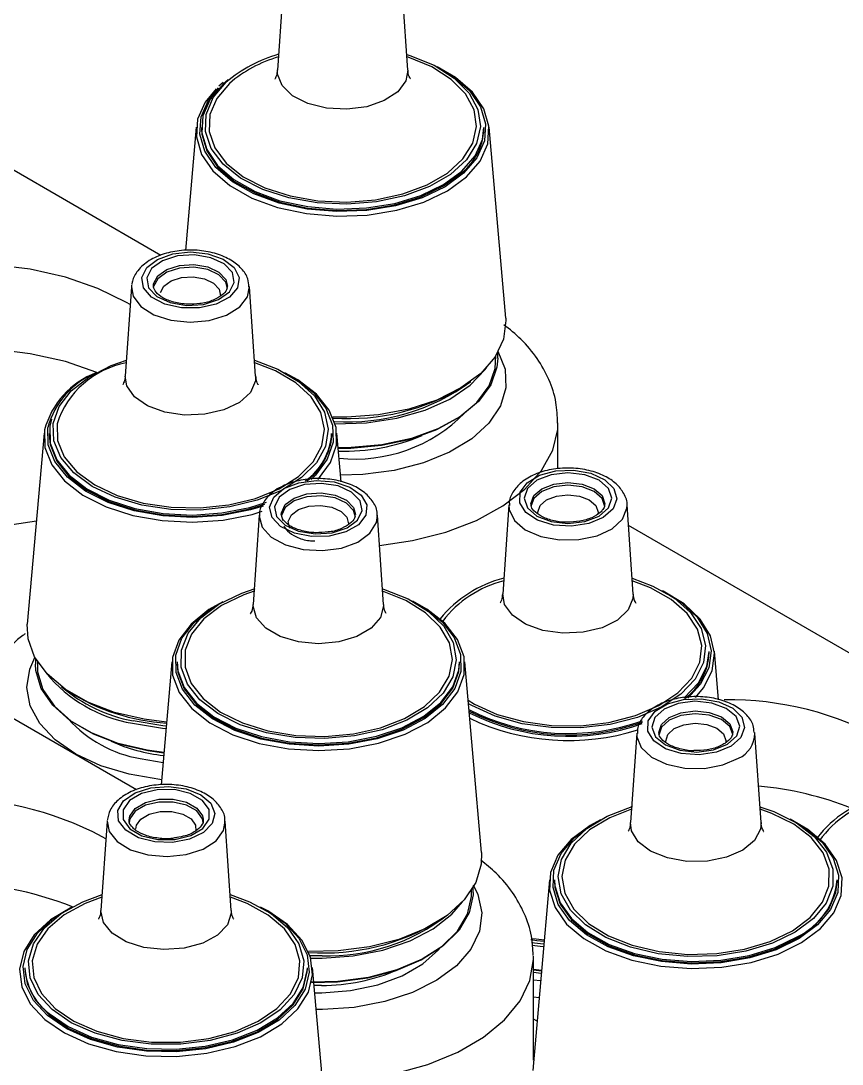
# Model space of a CAD drawing. Header units: millimetres. Extents: x 15 to 589, y 5 to 415.
# Drawn here: x 511.53 to 535.37, y 130.22 to 160.5 of the extents above; entities that cross this region are included whole.
import ezdxf

# ---------------------------------------------------------------- set-up
doc = ezdxf.new("R2010")
doc.units = ezdxf.units.MM

msp = doc.modelspace()

# ---------------------------------------------------------------- linework, layer by layer
at = {"color": 7, "linetype": 'Continuous', "lineweight": 25}
for p, q in [((515.591, 153.687), (454.224, 189.113)), ((519.155, 161.656), (518.977, 159.065)), ((522.762, 159.065), (522.584, 161.656)), ((517.403, 158.708), (517.273, 158.596)), ((516.618, 157.406), (516.305, 153.83)), ((516.769, 157.398), (516.769, 157.357)), ((524.969, 157.357), (524.969, 157.398)), ((525.605, 151.867), (525.12, 157.406)), ((514.735, 152.778), (514.557, 150.186)), ((514.741, 152.828), (514.735, 152.778)), ((515.375, 152.807), (515.379, 152.862)), ((518.342, 150.186), (518.164, 152.778)), ((525.369, 150.703), (525.369, 150.865)), ((512.413, 148.933), (512.366, 148.733)), ((527.119, 147.491), (527.119, 148.825)), ((512.199, 148.527), (511.713, 142.989)), ((512.35, 148.52), (512.35, 148.479)), ((520.533, 148.266), (520.55, 148.479)), ((520.55, 148.479), (520.55, 148.52)), ((520.825, 147.116), (520.701, 148.527)), ((525.695, 146.451), (525.517, 143.859)), ((529.303, 143.859), (529.124, 146.451)), ((518.448, 146.146), (518.269, 143.555)), ((518.448, 146.146), (518.446, 146.125)), ((519.141, 145.981), (519.087, 146.175)), ((522.055, 143.555), (521.877, 146.146)), ((537.505, 141.036), (529.166, 145.851)), ((514.886, 138.176), (506.538, 142.995)), ((531.51, 142.152), (531.51, 142.193)), ((531.784, 140.792), (531.661, 142.2)), ((511.95, 141.987), (511.95, 141.824)), ((515.911, 141.896), (515.598, 138.32)), ((516.062, 141.888), (516.062, 141.847)), ((524.262, 141.847), (524.262, 141.888)), ((524.898, 136.357), (524.413, 141.896)), ((531.25, 141.233), (530.886, 140.835)), ((531.109, 140.86), (531.342, 141.135)), ((529.408, 139.819), (529.23, 137.228)), ((532.837, 139.819), (532.835, 139.842)), ((533.015, 137.228), (532.837, 139.819)), ((514.028, 137.268), (513.85, 134.676)), ((514.668, 137.297), (514.668, 137.31)), ((516.817, 137.323), (516.818, 137.297)), ((517.635, 134.676), (517.457, 137.268)), ((513.993, 136.751), (513.886, 136.814)), ((524.662, 135.193), (524.662, 135.355)), ((526.871, 135.568), (526.386, 130.03)), ((527.022, 135.561), (527.022, 135.52)), ((535.222, 135.52), (535.222, 135.561)), ((520.273, 133.359), (519.921, 133.362)), ((526.412, 130.329), (526.412, 133.314)), ((511.643, 133.01), (511.643, 132.969)), ((519.843, 132.969), (519.843, 133.01)), ((520.479, 127.479), (519.994, 133.017)), ((526.641, 132.937), (526.412, 132.964)), ((526.412, 132.953), (526.64, 132.926)), ((526.633, 132.848), (526.412, 132.879)), ((526.412, 132.667), (526.614, 132.64)), ((520.255, 132.498), (520.039, 132.498)), ((526.512, 131.465), (526.412, 131.522))]:
    msp.add_line(p, q, dxfattribs=at)
at = {"color": 8, "linetype": 'Continuous', "lineweight": 25}
for p, q in [((514.989, 139.083), (515.654, 138.967)), ((526.571, 132.145), (526.412, 132.163)), ((520.28, 131.798), (520.101, 131.797))]:
    msp.add_line(p, q, dxfattribs=at)
at = {"color": 7, "linetype": 'Continuous', "lineweight": 25, "flags": 128}
for points in [[(522.73, 159.524), (522.823, 159.495), (523.528, 159.205), (524.108, 158.835), (524.537, 158.401), (524.794, 157.924), (524.868, 157.427), (524.755, 156.932), (524.46, 156.463), (523.997, 156.041), (523.388, 155.686), (522.661, 155.415), (521.851, 155.241), (520.994, 155.172), (520.132, 155.21), (519.304, 155.355), (518.549, 155.599), (517.903, 155.931), (517.395, 156.335), (517.05, 156.793), (516.884, 157.283), (516.904, 157.782), (517.109, 158.267), (517.49, 158.715), (517.49, 158.715)], [(517.198, 158.525), (516.878, 158.136), (516.658, 157.638), (516.621, 157.125), (516.77, 156.619), (517.099, 156.141), (517.592, 155.714), (518.228, 155.354), (518.98, 155.08), (519.814, 154.901), (520.695, 154.826), (521.583, 154.859), (522.44, 154.998), (523.228, 155.236), (523.913, 155.564), (524.465, 155.967), (524.86, 156.427), (525.081, 156.925), (525.117, 157.438), (524.968, 157.945), (524.64, 158.422), (524.146, 158.85), (523.611, 159.161)], [(523.614, 159.16), (524.07, 158.889), (524.551, 158.471), (524.872, 158.005), (525.018, 157.51), (524.982, 157.009), (524.767, 156.523), (524.381, 156.073), (523.842, 155.68), (523.173, 155.36), (522.403, 155.127), (521.566, 154.992), (520.699, 154.96), (519.839, 155.033), (519.024, 155.207), (518.29, 155.475), (517.669, 155.826), (517.187, 156.244), (516.866, 156.71), (516.721, 157.205), (516.756, 157.706), (516.972, 158.192), (517.268, 158.556)], [(517.541, 158.781), (517.405, 158.665), (517.025, 158.221), (516.813, 157.742), (516.777, 157.247), (516.921, 156.76), (517.237, 156.3), (517.712, 155.888), (518.325, 155.542), (519.049, 155.277), (519.853, 155.105), (520.701, 155.033), (521.557, 155.065), (522.382, 155.198), (523.141, 155.428), (523.801, 155.744), (524.333, 156.132), (524.713, 156.575), (524.926, 157.055), (524.969, 157.398)], [(516.769, 157.357), (516.777, 157.207), (516.921, 156.719), (517.237, 156.259), (517.712, 155.847), (518.325, 155.501), (519.049, 155.236), (519.853, 155.064), (520.701, 154.993), (521.557, 155.024), (522.382, 155.158), (523.141, 155.387), (523.801, 155.703), (524.333, 156.091)], [(515.039, 153.043), (515.18, 153.333), (515.493, 153.573), (515.935, 153.732), (516.446, 153.788), (516.958, 153.733), (517.401, 153.575), (517.716, 153.336), (517.86, 153.047), (517.813, 152.748), (517.582, 152.479), (517.198, 152.276), (516.713, 152.167), (516.193, 152.166), (515.707, 152.274), (515.321, 152.476), (515.088, 152.744), (515.039, 153.043)], [(515.18, 153.036), (515.233, 152.751), (515.471, 152.498), (515.858, 152.318), (516.335, 152.237), (516.83, 152.267), (517.267, 152.405), (517.579, 152.628), (517.72, 152.904), (517.667, 153.189), (517.429, 153.442), (517.042, 153.622), (516.564, 153.703), (516.07, 153.673), (515.633, 153.535), (515.32, 153.312), (515.18, 153.036)], [(514.7, 152.261), (514.594, 152.324), (513.759, 152.732), (512.819, 153.056), (511.799, 153.285), (510.728, 153.415)], [(525.605, 151.867), (525.61, 151.796), (525.542, 151.261), (525.294, 150.744), (524.876, 150.264), (524.304, 149.841), (523.6, 149.491), (522.791, 149.226), (521.908, 149.058), (520.985, 148.992), (520.58, 148.996)], [(513.734, 150.293), (512.819, 150.606), (511.799, 150.836), (510.728, 150.965), (509.635, 150.991), (508.549, 150.913), (507.501, 150.733), (506.518, 150.456), (505.627, 150.088), (504.854, 149.642), (504.218, 149.128), (503.737, 148.56), (503.633, 148.395)], [(512.466, 148.809), (512.636, 149.299), (512.985, 149.756), (513.496, 150.159), (514.145, 150.489), (514.589, 150.645)], [(518.311, 150.645), (518.983, 150.388), (519.589, 150.032), (520.049, 149.609), (520.34, 149.139), (520.449, 148.644), (520.371, 148.146), (520.11, 147.67), (519.678, 147.238), (519.095, 146.869), (518.388, 146.581), (517.59, 146.388), (516.739, 146.298), (515.875, 146.316), (515.037, 146.441), (514.266, 146.667), (513.597, 146.983), (513.061, 147.375), (512.683, 147.824), (512.482, 148.31), (512.466, 148.809), (512.466, 148.809)], [(525.369, 150.703), (525.347, 150.448), (525.167, 149.932), (524.81, 149.449), (524.292, 149.016), (523.634, 148.653), (522.863, 148.374), (522.01, 148.19), (521.111, 148.109), (520.738, 148.106)], [(520.739, 148.094), (521.108, 148.097), (521.997, 148.177), (522.841, 148.359), (523.604, 148.635), (524.254, 148.994), (524.766, 149.422), (525.119, 149.9), (525.298, 150.41), (525.315, 150.776)], [(520.146, 147.185), (520.167, 147.206), (520.517, 147.678), (520.689, 148.182), (520.676, 148.696), (520.478, 149.197), (520.104, 149.663), (519.571, 150.074), (519.192, 150.283)], [(519.194, 150.281), (519.498, 150.111), (520.019, 149.709), (520.384, 149.254), (520.577, 148.765), (520.59, 148.263), (520.422, 147.771), (520.08, 147.31), (519.951, 147.185)], [(520.65, 148.802), (520.655, 148.802), (521.564, 148.83), (522.445, 148.963), (523.261, 149.196), (523.979, 149.519), (524.57, 149.919), (525.01, 150.379), (525.053, 150.44)], [(518.56, 146.411), (518.196, 146.301), (517.374, 146.139), (516.511, 146.08), (515.645, 146.125), (514.815, 146.273), (514.056, 146.517), (513.402, 146.847), (512.881, 147.249), (512.516, 147.704), (512.322, 148.193), (512.31, 148.695)], [(512.366, 148.733), (512.379, 148.238), (512.569, 147.755), (512.93, 147.306), (513.443, 146.91), (514.089, 146.585), (514.837, 146.344), (515.656, 146.198), (516.51, 146.153), (517.361, 146.212), (518.172, 146.372), (518.656, 146.525)], [(512.21, 148.624), (512.223, 148.11), (512.421, 147.61), (512.795, 147.143), (513.329, 146.732), (513.999, 146.394), (514.776, 146.144), (515.626, 145.992), (516.512, 145.946), (517.396, 146.007), (518.238, 146.173), (518.534, 146.261)], [(512.35, 148.479), (512.379, 148.197), (512.569, 147.715), (512.93, 147.266), (513.443, 146.87), (514.089, 146.544), (514.837, 146.303), (515.656, 146.157), (516.51, 146.112), (517.361, 146.171), (518.172, 146.331), (518.604, 146.465)], [(528.718, 146.33), (528.434, 146.078), (528.011, 145.903), (527.508, 145.827), (526.991, 145.862), (526.53, 146.002), (526.189, 146.229), (526.012, 146.511), (526.024, 146.812), (526.223, 147.089), (526.583, 147.307), (527.054, 147.434), (527.574, 147.455), (528.071, 147.366), (528.479, 147.179), (528.742, 146.92), (528.826, 146.624), (528.718, 146.33)], [(528.588, 146.361), (528.685, 146.643), (528.588, 146.924), (528.312, 147.163), (527.898, 147.323), (527.41, 147.379), (526.922, 147.323), (526.509, 147.163), (526.232, 146.925), (526.135, 146.643), (526.232, 146.361), (526.508, 146.122), (526.922, 145.963), (527.409, 145.907), (527.897, 145.963), (528.311, 146.122), (528.588, 146.361)], [(518.817, 146.082), (518.748, 146.38), (518.869, 146.672), (519.165, 146.919), (519.596, 147.088), (520.103, 147.155), (520.618, 147.112), (521.072, 146.965), (521.403, 146.733), (521.566, 146.447), (521.539, 146.147), (521.327, 145.873), (520.957, 145.662), (520.48, 145.541), (519.96, 145.529), (519.467, 145.626), (519.068, 145.819), (518.817, 146.082)], [(518.951, 146.108), (519.196, 145.858), (519.588, 145.681), (520.068, 145.604), (520.562, 145.639), (520.995, 145.781), (521.301, 146.007), (521.434, 146.284), (521.373, 146.569), (521.128, 146.819), (520.736, 146.996), (520.256, 147.072), (519.763, 147.037), (519.33, 146.896), (519.023, 146.669), (518.891, 146.393), (518.951, 146.108)], [(511.269, 145.877), (511.976, 145.986)], [(529.271, 144.318), (529.874, 144.093), (530.494, 143.745), (530.97, 143.328), (531.279, 142.861), (531.407, 142.367), (531.348, 141.869), (531.105, 141.39)], [(516.363, 141.246), (516.183, 141.735), (516.188, 142.234), (516.38, 142.721), (516.748, 143.173), (517.275, 143.568), (517.938, 143.889), (518.328, 144.022)], [(522.023, 144.014), (522.058, 144.003), (522.771, 143.72), (523.362, 143.356), (523.803, 142.926), (524.074, 142.452), (524.162, 141.955), (524.063, 141.459), (523.782, 140.987), (523.331, 140.561), (522.732, 140.2), (522.013, 139.923), (521.208, 139.741), (520.354, 139.663), (519.49, 139.693), (518.658, 139.83), (517.897, 140.067), (517.241, 140.392), (516.722, 140.792), (516.363, 141.246), (516.363, 141.246)], [(531.342, 141.135), (531.595, 141.627), (531.665, 142.14), (531.549, 142.649), (531.252, 143.133), (530.788, 143.571), (530.175, 143.944), (530.152, 143.956)], [(530.155, 143.954), (530.709, 143.612), (531.162, 143.184), (531.452, 142.711), (531.565, 142.214), (531.497, 141.714), (531.25, 141.233)], [(517.391, 143.637), (516.986, 143.407), (516.466, 142.99), (516.108, 142.52), (515.927, 142.017), (515.931, 141.504), (516.12, 141.002)], [(516.215, 141.095), (516.03, 141.586), (516.026, 142.087), (516.203, 142.578), (516.553, 143.038), (517.06, 143.445), (517.392, 143.637)], [(516.12, 141.002), (516.485, 140.533), (517.012, 140.119), (517.676, 139.777), (518.448, 139.522), (519.296, 139.366), (520.181, 139.314), (521.066, 139.37), (521.911, 139.531), (522.68, 139.79), (523.338, 140.136), (523.858, 140.553), (524.216, 141.023), (524.397, 141.526), (524.393, 142.039), (524.204, 142.541), (523.839, 143.01), (523.312, 143.424), (522.904, 143.651)], [(522.907, 143.65), (523.239, 143.461), (523.753, 143.057), (524.11, 142.599), (524.294, 142.109), (524.298, 141.607), (524.121, 141.116), (523.771, 140.657), (523.264, 140.25), (522.621, 139.912), (521.87, 139.66), (521.045, 139.502), (520.181, 139.448), (519.316, 139.498), (518.489, 139.651), (517.734, 139.9), (517.086, 140.233), (516.572, 140.638), (516.215, 141.095), (516.215, 141.095)], [(515.757, 140.142), (515.11, 140.224), (514.248, 140.426), (513.471, 140.72), (512.808, 141.097), (512.286, 141.541), (511.923, 142.035), (511.734, 142.56), (511.713, 142.989)], [(531.197, 141.286), (531.441, 141.761), (531.51, 142.193)], [(515.68, 139.265), (515.195, 139.329), (514.351, 139.526), (513.593, 139.817), (512.951, 140.19), (512.453, 140.63), (512.119, 141.119), (511.961, 141.637), (511.95, 141.824)], [(512.004, 141.897), (512.011, 141.598), (512.167, 141.086), (512.498, 140.603), (512.99, 140.168), (513.624, 139.799), (514.374, 139.511), (515.209, 139.316), (515.679, 139.253)], [(516.062, 141.888), (516.087, 141.63), (516.269, 141.147)], [(516.062, 141.847), (516.087, 141.589), (516.269, 141.106), (516.621, 140.655), (517.128, 140.256), (517.767, 139.926), (518.511, 139.681), (519.328, 139.53), (520.181, 139.48), (521.033, 139.534), (521.847, 139.689), (522.587, 139.939), (523.221, 140.272), (523.722, 140.673), (524.067, 141.126), (524.241, 141.611), (524.262, 141.847)], [(516.269, 141.147), (516.621, 140.695), (517.128, 140.296), (517.767, 139.967), (518.511, 139.722), (519.328, 139.571), (520.181, 139.521), (521.033, 139.575), (521.847, 139.73), (522.587, 139.98), (523.221, 140.312), (523.722, 140.714), (524.067, 141.167), (524.241, 141.651), (524.262, 141.888)], [(531.105, 141.39), (530.689, 140.952), (530.12, 140.576), (529.424, 140.279), (528.634, 140.076), (527.787, 139.975), (526.922, 139.982), (526.08, 140.096), (525.3, 140.312), (524.619, 140.62), (524.52, 140.678)], [(530.777, 140.842), (530.788, 140.851), (531.197, 141.286)], [(532.144, 139.445), (531.721, 139.27), (531.217, 139.195), (530.7, 139.231), (530.24, 139.371), (529.899, 139.598), (529.724, 139.881), (529.737, 140.182), (529.937, 140.459), (530.298, 140.676), (530.769, 140.803), (531.289, 140.823), (531.786, 140.734), (532.193, 140.546), (532.455, 140.287), (532.538, 139.99), (532.429, 139.696), (532.144, 139.445)], [(532.042, 139.502), (532.31, 139.744), (532.397, 140.026), (532.29, 140.307), (532.005, 140.542), (531.586, 140.697), (531.096, 140.747), (530.61, 140.685), (530.202, 140.521), (529.934, 140.279), (529.847, 139.996), (529.955, 139.715), (530.24, 139.48), (530.659, 139.325), (531.149, 139.275), (531.635, 139.337), (532.042, 139.502)], [(514.764, 140.109), (515.639, 139.963), (515.741, 139.953)], [(515.747, 140.022), (515.648, 140.032), (514.783, 140.177)], [(514.57, 137.002), (514.362, 137.277), (514.341, 137.577), (514.509, 137.862), (514.844, 138.092), (515.3, 138.237), (515.816, 138.276), (516.322, 138.206), (516.75, 138.035), (517.041, 137.786), (517.158, 137.493), (517.083, 137.196), (516.827, 136.934), (516.425, 136.743), (515.93, 136.649), (515.411, 136.665), (514.936, 136.788), (514.57, 137.002)], [(514.687, 137.047), (515.041, 136.845), (515.501, 136.737), (515.999, 136.739), (516.457, 136.85), (516.807, 137.055), (516.995, 137.321), (516.992, 137.608), (516.799, 137.872), (516.445, 138.074), (515.984, 138.183), (515.486, 138.181), (515.028, 138.069), (514.678, 137.865), (514.491, 137.599), (514.494, 137.312), (514.687, 137.047)], [(534.009, 134.044), (533.346, 133.723), (532.579, 133.492), (531.745, 133.362), (530.881, 133.338), (530.028, 133.422), (529.226, 133.609), (528.514, 133.892), (527.923, 134.257), (527.481, 134.686), (527.21, 135.16), (527.122, 135.657), (527.221, 136.153), (527.503, 136.625), (527.953, 137.052), (528.552, 137.412), (529.271, 137.69), (529.28, 137.692)], [(532.983, 137.687), (533.388, 137.546), (534.043, 137.22), (534.563, 136.821), (534.921, 136.366), (535.101, 135.878), (535.096, 135.379), (534.905, 134.892), (534.537, 134.44), (534.009, 134.044)], [(528.351, 137.31), (528.05, 137.145), (527.505, 136.74), (527.117, 136.277), (526.905, 135.778), (526.877, 135.265), (527.034, 134.759), (527.371, 134.283), (527.871, 133.859), (528.513, 133.503), (529.269, 133.232), (530.106, 133.058), (530.988, 132.988), (531.875, 133.026), (532.73, 133.169), (533.514, 133.412), (534.194, 133.743), (534.194, 133.743)], [(534.122, 133.859), (533.458, 133.535), (532.692, 133.298), (531.858, 133.158), (530.991, 133.122), (530.13, 133.19), (529.312, 133.36), (528.574, 133.624), (527.947, 133.972), (527.458, 134.386), (527.13, 134.851), (526.976, 135.345), (527.004, 135.846), (527.211, 136.333), (527.59, 136.785), (528.122, 137.181), (528.352, 137.31)], [(534.194, 133.743), (534.74, 134.149), (535.127, 134.612), (535.339, 135.11), (535.367, 135.624), (535.21, 136.13), (534.874, 136.605), (534.374, 137.03), (533.864, 137.324)], [(533.867, 137.322), (534.298, 137.069), (534.786, 136.654), (535.114, 136.189), (535.268, 135.696), (535.241, 135.194), (535.033, 134.707), (534.655, 134.255), (534.122, 133.859)], [(524.898, 136.357), (524.891, 136.017), (524.732, 135.488), (524.397, 134.987), (523.9, 134.534), (523.258, 134.145), (522.498, 133.836), (521.648, 133.619), (520.741, 133.502), (519.873, 133.486)], [(527.022, 135.561), (527.033, 135.388), (527.185, 134.901), (527.509, 134.443), (527.99, 134.034), (528.609, 133.691), (529.337, 133.43), (530.144, 133.263), (530.993, 133.195), (531.848, 133.231), (532.671, 133.369), (533.426, 133.603), (534.081, 133.923)], [(527.022, 135.52), (527.033, 135.347), (527.185, 134.86), (527.509, 134.402), (527.99, 133.993), (528.609, 133.65), (529.337, 133.389), (530.144, 133.222), (530.993, 133.154), (531.848, 133.191), (532.671, 133.329), (533.426, 133.562), (534.081, 133.882), (534.606, 134.273), (534.98, 134.718), (535.184, 135.199), (535.222, 135.52)], [(512.43, 131.797), (512.026, 132.238), (511.795, 132.72), (511.749, 133.218), (511.889, 133.711), (512.21, 134.175), (512.696, 134.588), (513.324, 134.931), (513.882, 135.135)], [(517.604, 135.135), (518.166, 134.929), (518.793, 134.585), (519.278, 134.171), (519.598, 133.707), (519.737, 133.215), (519.689, 132.716), (519.457, 132.235), (519.052, 131.794), (518.491, 131.414), (517.802, 131.112), (517.017, 130.903), (516.172, 130.796), (515.307, 130.796), (514.462, 130.904), (513.678, 131.114), (512.99, 131.416), (512.43, 131.797), (512.43, 131.797)], [(519.966, 132.585), (520.722, 132.603), (521.599, 132.72), (522.418, 132.937), (523.144, 133.245), (523.748, 133.63), (524.205, 134.078), (524.496, 134.57), (524.611, 135.085), (524.608, 135.266)], [(524.662, 135.193), (524.661, 135.126), (524.545, 134.604), (524.25, 134.107), (523.788, 133.654), (523.177, 133.264), (522.443, 132.953), (521.616, 132.734), (520.729, 132.615), (519.968, 132.597)], [(513.001, 134.773), (512.384, 134.403), (511.914, 133.967), (511.611, 133.484), (511.488, 132.975), (511.552, 132.462), (511.799, 131.969), (512.218, 131.516)], [(512.3, 131.624), (511.891, 132.066), (511.65, 132.548), (511.588, 133.049), (511.708, 133.546), (512.004, 134.017), (512.463, 134.443), (512.998, 134.771)], [(512.218, 131.516), (512.791, 131.123), (513.493, 130.807), (514.293, 130.583), (515.157, 130.459), (516.046, 130.442), (516.923, 130.532), (517.747, 130.725), (518.484, 131.013), (519.101, 131.383), (519.571, 131.819), (519.874, 132.302), (519.997, 132.811), (519.933, 133.324), (519.687, 133.817), (519.268, 134.27), (518.695, 134.663), (518.485, 134.773)], [(518.487, 134.771), (518.625, 134.698), (519.185, 134.314), (519.594, 133.871), (519.835, 133.389), (519.897, 132.889), (519.778, 132.392), (519.482, 131.92), (519.022, 131.495), (518.42, 131.133), (517.7, 130.852), (516.895, 130.663), (516.039, 130.575), (515.171, 130.592), (514.327, 130.713), (513.546, 130.932), (512.86, 131.24), (512.3, 131.624), (512.3, 131.624)], [(519.943, 133.292), (520.274, 133.29), (521.177, 133.356), (522.039, 133.526), (522.824, 133.792), (523.5, 134.144), (524.039, 134.568), (524.346, 134.93)], [(526.717, 133.815), (526.483, 133.839), (526.338, 133.857)], [(526.336, 133.829), (526.503, 133.808), (526.715, 133.786)], [(526.707, 133.695), (526.613, 133.705), (526.354, 133.736)], [(526.368, 133.664), (526.604, 133.635), (526.701, 133.626)], [(511.643, 132.969), (511.706, 132.554), (511.944, 132.079), (512.347, 131.642), (512.899, 131.264), (513.576, 130.96), (514.347, 130.743), (515.179, 130.625), (516.035, 130.608), (516.879, 130.695), (517.673, 130.881), (518.383, 131.158), (518.978, 131.515), (519.431, 131.935), (519.722, 132.4), (519.84, 132.89), (519.843, 132.969)], [(512.347, 131.683), (512.899, 131.304), (513.576, 131), (514.347, 130.784), (515.179, 130.665), (516.035, 130.649), (516.879, 130.736), (517.673, 130.922), (518.383, 131.199), (518.978, 131.556), (519.431, 131.976), (519.722, 132.441), (519.84, 132.931), (519.843, 133.01)]]:
    msp.add_lwpolyline(points, dxfattribs=at)
at = {"color": 8, "linetype": 'Continuous', "lineweight": 25, "flags": 128}
for points in [[(517.582, 158.682), (517.211, 158.246), (517.012, 157.774), (516.992, 157.288), (517.154, 156.812), (517.49, 156.366), (517.984, 155.973), (518.612, 155.65), (519.346, 155.413), (520.152, 155.272), (520.991, 155.235), (521.824, 155.302), (522.612, 155.472), (523.319, 155.735), (523.912, 156.08), (524.362, 156.49), (524.649, 156.947), (524.759, 157.428), (524.687, 157.912), (524.437, 158.376), (524.02, 158.798), (523.455, 159.158), (522.77, 159.44), (522.735, 159.451)], [(522.469, 158.436), (522.078, 158.18), (521.568, 158.005), (520.99, 157.93), (520.4, 157.962), (519.856, 158.098), (519.411, 158.324), (519.109, 158.618), (518.979, 158.952), (518.977, 159.068)], [(522.762, 159.066), (522.704, 158.751), (522.469, 158.436)], [(515.379, 152.862), (515.498, 153.095), (515.761, 153.283), (516.129, 153.399), (516.546, 153.425), (516.949, 153.356), (517.275, 153.204), (517.476, 152.992), (517.525, 152.796)], [(517.525, 152.725), (517.476, 152.91), (517.275, 153.123), (516.949, 153.275), (516.546, 153.343), (516.129, 153.317), (515.761, 153.201), (515.498, 153.013), (515.379, 152.781)], [(515.578, 152.607), (515.675, 152.796), (515.889, 152.95), (516.189, 153.044), (516.528, 153.065), (516.856, 153.009), (517.122, 152.885), (517.285, 152.712), (517.321, 152.516), (517.319, 152.506)], [(514.735, 152.778), (514.783, 152.503), (515.006, 152.203), (515.386, 151.962), (515.881, 151.804), (516.437, 151.748), (516.995, 151.799), (517.494, 151.953), (517.879, 152.191), (518.11, 152.488), (518.164, 152.781)], [(525.369, 150.927), (525.378, 150.911), (525.583, 150.387), (525.607, 149.849), (525.448, 149.32), (525.113, 148.818), (524.616, 148.364), (523.974, 147.974), (523.213, 147.664), (522.362, 147.446), (521.454, 147.328), (520.808, 147.307)], [(512.575, 148.803), (512.59, 148.318), (512.786, 147.845), (513.153, 147.408), (513.674, 147.027), (514.325, 146.72), (515.076, 146.5), (515.891, 146.379), (516.731, 146.361), (517.559, 146.448), (518.335, 146.636), (519.023, 146.916), (519.59, 147.275), (520.01, 147.696), (520.264, 148.159), (520.34, 148.643), (520.234, 149.124), (519.951, 149.582), (519.504, 149.993), (518.914, 150.34), (518.316, 150.572)], [(518.342, 150.186), (518.336, 150.045), (518.191, 149.713), (517.876, 149.423), (517.421, 149.204), (516.871, 149.077), (516.279, 149.054), (515.705, 149.138), (515.203, 149.32), (514.823, 149.583), (514.603, 149.9), (514.557, 150.186)], [(521.937, 145.27), (522.896, 145.412), (523.866, 145.658), (524.75, 145.996), (525.522, 146.416), (526.16, 146.904), (526.646, 147.448), (526.966, 148.032), (527.111, 148.638), (527.119, 148.82)], [(526.335, 146.479), (526.335, 146.48), (526.417, 146.717), (526.65, 146.918), (526.999, 147.053), (527.41, 147.1), (527.822, 147.053), (528.17, 146.918), (528.403, 146.717), (528.485, 146.479), (528.485, 146.471)], [(528.485, 146.398), (528.403, 146.635), (528.17, 146.837), (527.822, 146.971), (527.41, 147.018), (526.999, 146.971), (526.65, 146.837), (526.417, 146.635), (526.335, 146.398), (526.335, 146.398)], [(519.087, 146.175), (519.09, 146.221), (519.202, 146.454), (519.46, 146.645), (519.825, 146.764), (520.242, 146.794), (520.646, 146.729), (520.976, 146.58), (521.183, 146.369), (521.237, 146.165)], [(521.237, 146.093), (521.183, 146.288), (520.976, 146.499), (520.646, 146.648), (520.242, 146.712), (519.825, 146.683), (519.46, 146.563), (519.202, 146.373), (519.09, 146.139), (519.089, 146.134)], [(526.541, 146.174), (526.535, 146.235), (526.602, 146.428), (526.791, 146.592), (527.075, 146.701), (527.41, 146.74), (527.745, 146.701), (528.029, 146.592), (528.218, 146.428), (528.285, 146.234), (528.281, 146.186)], [(519.331, 145.772), (519.289, 145.967), (519.381, 146.157), (519.591, 146.313), (519.888, 146.41), (520.227, 146.434), (520.556, 146.381), (520.825, 146.26), (520.993, 146.088), (521.035, 145.893), (521.032, 145.875)], [(525.695, 146.451), (525.703, 146.31), (525.853, 145.995), (526.171, 145.726), (526.624, 145.531), (527.162, 145.431), (527.727, 145.438), (528.257, 145.55), (528.696, 145.756), (528.995, 146.032)], [(528.995, 146.032), (529.122, 146.35), (529.124, 146.451)], [(518.446, 146.125), (518.446, 146.119), (518.533, 145.797)], [(518.533, 145.797), (518.795, 145.508), (519.206, 145.284), (519.721, 145.15), (520.283, 145.119), (520.832, 145.195), (521.309, 145.37), (521.661, 145.625), (521.851, 145.932), (521.877, 146.146)], [(531.004, 141.414), (531.241, 141.88), (531.298, 142.365), (531.173, 142.845), (530.873, 143.299), (530.41, 143.705), (529.807, 144.043), (529.276, 144.245)], [(518.296, 143.941), (517.999, 143.837), (517.354, 143.525), (516.841, 143.14), (516.483, 142.7), (516.297, 142.227), (516.291, 141.741), (516.467, 141.266)], [(516.467, 141.266), (516.815, 140.824), (517.32, 140.435), (517.958, 140.119), (518.699, 139.888), (519.508, 139.755), (520.348, 139.726), (521.179, 139.802), (521.963, 139.979), (522.662, 140.249), (523.245, 140.599), (523.683, 141.014), (523.957, 141.473), (524.053, 141.956), (523.967, 142.439), (523.704, 142.9), (523.274, 143.318), (522.7, 143.673), (522.028, 143.941)], [(529.303, 143.858), (529.298, 143.73), (529.16, 143.397), (528.85, 143.106), (528.399, 142.883), (527.851, 142.753), (527.261, 142.726), (526.685, 142.806), (526.179, 142.985), (525.795, 143.245), (525.568, 143.561), (525.518, 143.865)], [(522.055, 143.555), (522.056, 143.516), (521.966, 143.178), (521.699, 142.873), (521.282, 142.63), (520.756, 142.473), (520.171, 142.418), (519.585, 142.47), (519.056, 142.624), (518.635, 142.865), (518.363, 143.169), (518.268, 143.506), (518.27, 143.56)], [(514.671, 138.628), (513.846, 138.878), (513.121, 139.215), (512.524, 139.627), (512.078, 140.099), (511.799, 140.612), (511.7, 141.147), (511.783, 141.682), (511.932, 142.018)], [(524.511, 140.776), (524.695, 140.665), (525.358, 140.366), (526.117, 140.156), (526.936, 140.045), (527.777, 140.038), (528.601, 140.136), (529.37, 140.334), (530.046, 140.622), (530.6, 140.988), (531.004, 141.414)], [(530.047, 139.843), (530.121, 140.073), (530.346, 140.277), (530.69, 140.416), (531.1, 140.468), (531.513, 140.426), (531.866, 140.296), (532.107, 140.097), (532.197, 139.861), (532.197, 139.84)], [(532.197, 139.766), (532.197, 139.779), (532.107, 140.016), (531.866, 140.214), (531.513, 140.344), (531.1, 140.387), (530.69, 140.334), (530.346, 140.196), (530.121, 139.992), (530.047, 139.766)], [(530.254, 139.542), (530.247, 139.592), (530.307, 139.786), (530.491, 139.953), (530.771, 140.065), (531.104, 140.108), (531.44, 140.073), (531.728, 139.967), (531.923, 139.806), (531.997, 139.613), (531.991, 139.541)], [(529.408, 139.819), (529.41, 139.718), (529.537, 139.401), (529.836, 139.124), (530.275, 138.919), (530.805, 138.806), (531.37, 138.8), (531.908, 138.899), (532.36, 139.094)], [(515.611, 138.472), (515.564, 138.477), (514.671, 138.628)], [(514.668, 137.31), (514.687, 137.414), (514.845, 137.638), (515.14, 137.81), (515.527, 137.904), (515.946, 137.906), (516.335, 137.815), (516.633, 137.644), (516.796, 137.421), (516.817, 137.323)], [(516.818, 137.215), (516.796, 137.34), (516.633, 137.563), (516.335, 137.733), (515.946, 137.824), (515.527, 137.823), (515.14, 137.729), (514.845, 137.557), (514.687, 137.332), (514.668, 137.215)], [(514.868, 137.037), (514.883, 137.147), (515.012, 137.33), (515.252, 137.47), (515.567, 137.546), (515.908, 137.548), (516.224, 137.473), (516.467, 137.335), (516.6, 137.153), (516.609, 136.979)], [(529.256, 137.614), (528.622, 137.364), (528.039, 137.013), (527.601, 136.599), (527.328, 136.139), (527.231, 135.657), (527.317, 135.174), (527.581, 134.712), (528.01, 134.295), (528.585, 133.94), (529.278, 133.665), (530.058, 133.482), (530.887, 133.401), (531.728, 133.424), (532.54, 133.551), (533.285, 133.776), (533.93, 134.088), (533.93, 134.088)], [(533.93, 134.088), (534.444, 134.473), (534.802, 134.912), (534.988, 135.386), (534.993, 135.871), (534.817, 136.346), (534.469, 136.789), (533.964, 137.177), (533.326, 137.494), (532.988, 137.614)], [(514.028, 137.268), (514.086, 136.97), (514.322, 136.673)], [(514.322, 136.673), (514.711, 136.437), (515.212, 136.287), (515.771, 136.238), (516.326, 136.297), (516.818, 136.457), (517.194, 136.7), (517.413, 137.001), (517.457, 137.268)], [(533.015, 137.226), (532.999, 137.036), (532.827, 136.708), (532.489, 136.427), (532.017, 136.221), (531.457, 136.108), (530.865, 136.101), (530.298, 136.2), (529.811, 136.395), (529.453, 136.668), (529.258, 136.991), (529.23, 137.233)], [(524.662, 135.417), (524.796, 135.141), (524.911, 134.608), (524.842, 134.071), (524.594, 133.553), (524.176, 133.073), (523.603, 132.649), (522.898, 132.298), (522.088, 132.033), (521.204, 131.864), (520.28, 131.798)], [(513.877, 135.062), (513.39, 134.881), (512.779, 134.547), (512.306, 134.145), (511.994, 133.694), (511.858, 133.215), (511.902, 132.73), (512.127, 132.262), (512.52, 131.832)], [(512.52, 131.832), (513.065, 131.462), (513.734, 131.168), (514.497, 130.963), (515.319, 130.858), (516.16, 130.858), (516.982, 130.962), (517.746, 131.166), (518.416, 131.459), (518.961, 131.829), (519.356, 132.258), (519.582, 132.726), (519.628, 133.211), (519.493, 133.691), (519.182, 134.142), (518.71, 134.544), (518.1, 134.878), (517.609, 135.062)], [(517.635, 134.677), (517.636, 134.597), (517.524, 134.261), (517.237, 133.961), (516.804, 133.727), (516.268, 133.582), (515.68, 133.54), (515.098, 133.605), (514.579, 133.77), (514.174, 134.02), (513.923, 134.33), (513.85, 134.669), (513.85, 134.676)], [(520.058, 132.289), (520.259, 132.289), (521.095, 132.353), (521.887, 132.52), (522.599, 132.781), (523.196, 133.125), (523.652, 133.535), (523.703, 133.596)], [(520.318, 129.708), (521.371, 129.775), (522.39, 129.943), (523.345, 130.209), (524.208, 130.565), (524.955, 130.999), (525.564, 131.5), (526.018, 132.053), (526.303, 132.642), (526.411, 133.251), (526.412, 133.354)]]:
    msp.add_lwpolyline(points, dxfattribs=at)
at = {"color": 7, "linetype": 'Continuous', "lineweight": 25}
for centre, radius, start, end in [((520.125, 155.597), 4.083, 105.8772, 130.195), ((523.255, 157.426), 1.716, 308.9334, 357.7157), ((514.605, 147.967), 2.483, 111.1836, 164.6655), ((514.623, 148.067), 2.397, 112.5122, 164.8227), ((521.019, 155.448), 6.496, 266.2397, 301.3757), ((521.02, 154.899), 6.04, 266.2826, 306.1989), ((521.217, 152.274), 4.498, 264.2268, 315.2275), ((518.739, 148.625), 1.813, 305.1072, 356.6896), ((520.927, 153.734), 5.729, 268.1893, 293.0977), ((518.634, 148.669), 1.941, 308.4514, 348.0146), ((526.367, 140.999), 3.418, 103.8469, 141.2742), ((529.742, 142.24), 1.77, 306.9339, 357.1386), ((515.464, 144.188), 4.138, 219.3976, 260.2705), ((515.632, 144.62), 4.523, 229.6952, 259.1895), ((516.152, 146.228), 6.127, 238.1369, 266.2784), ((527.431, 146.22), 6.407, 243.1286, 289.5165), ((532.095, 131.548), 9.242, 60.6867, 90.9055), ((527.431, 146.181), 6.408, 243.1736, 289.5511), ((527.421, 146.122), 6.392, 243.2416, 289.5574), ((527.428, 146.324), 6.716, 244.6956, 287.3837), ((516.25, 144.377), 5.234, 246.2693, 263.6628), ((532.045, 128.524), 9.803, 68.398, 84.7496), ((509.366, 128.27), 9.666, 62.1156, 91.2353), ((537.322, 134.687), 3.403, 103.8316, 142.075), ((509.302, 125.235), 10.249, 68.7161, 89.6112), ((533.232, 135.731), 1.998, 295.1598, 355.1255), ((520.431, 139.052), 5.695, 268.408, 307.7272), ((520.318, 139.914), 6.472, 266.1737, 301.4417), ((513.405, 133.095), 1.764, 182.7801, 233.1681), ((520.24, 138.157), 5.659, 270.1557, 293.1802)]:
    msp.add_arc(centre, radius, start, end, dxfattribs=at)
at = {"color": 8, "linetype": 'Continuous', "lineweight": 25}
for centre, radius, start, end in [((520.13, 155.671), 3.944, 106.6044, 130.246), ((515.089, 147.973), 2.648, 101.0066, 161.7225), ((526.362, 141.086), 3.264, 104.5245, 142.5022), ((515.609, 142.675), 3.645, 222.1808, 260.2024), ((532.04, 139.823), 0.796, 293.7017, 359.6952), ((537.316, 134.778), 3.243, 104.4961, 143.4906)]:
    msp.add_arc(centre, radius, start, end, dxfattribs=at)
at = {"color": 7, "linetype": 'Continuous', "lineweight": 25}
for points, knots in [([(518.965, 159.071), (518.963, 159.014), (518.958, 158.891), (518.89, 158.797), (518.906, 158.814), (518.909, 158.817)], [0, 0, 0, 0, 0.398359, 0.874995, 1, 1, 1, 1]), ([(522.834, 158.815), (522.831, 158.82), (522.822, 158.831), (522.76, 158.963), (522.767, 159.049), (522.769, 159.063)], [0, 0, 0, 0, 0.380281, 0.897954, 1, 1, 1, 1]), ([(518.145, 152.78), (518.14, 152.857), (518.128, 153.048), (517.939, 153.318), (517.633, 153.567), (517.213, 153.749), (516.713, 153.847), (516.184, 153.847), (515.676, 153.747), (515.233, 153.55), (514.916, 153.276), (514.777, 153.019), (514.749, 152.876), (514.743, 152.845)], [0, 0, 0, 0, 0.061032, 0.152533, 0.248149, 0.350974, 0.456147, 0.561178, 0.666789, 0.77389, 0.883689, 0.97468, 1, 1, 1, 1]), ([(516.725, 152.293), (516.605, 152.282), (516.349, 152.256), (515.961, 152.319), (515.635, 152.448), (515.431, 152.62), (515.372, 152.749), (515.376, 152.818), (515.378, 152.842)], [0, 0, 0, 0, 0.168437, 0.357651, 0.544534, 0.725223, 0.903753, 1, 1, 1, 1]), ([(517.513, 152.798), (517.512, 152.764), (517.511, 152.685), (517.38, 152.529), (517.12, 152.385), (516.882, 152.301), (516.738, 152.294), (516.725, 152.293)], [0, 0, 0, 0, 0.197269, 0.457312, 0.70739, 0.972922, 1, 1, 1, 1]), ([(527.11, 148.819), (527.102, 149.022), (527.086, 149.455), (526.874, 150.094), (526.529, 150.71), (526.087, 151.248), (525.717, 151.541), (525.544, 151.678)], [0, 0, 0, 0, 0.182018, 0.388872, 0.597127, 0.81228, 1, 1, 1, 1]), ([(518.411, 149.937), (518.414, 149.934), (518.431, 149.916), (518.364, 150.007), (518.353, 150.132), (518.349, 150.191)], [0, 0, 0, 0, 0.097918, 0.577974, 1, 1, 1, 1]), ([(514.548, 150.185), (514.55, 150.166), (514.555, 150.106), (514.52, 149.996), (514.47, 149.918), (514.485, 149.933), (514.487, 149.936)], [0, 0, 0, 0, 0.139464, 0.428837, 0.902653, 1, 1, 1, 1]), ([(529.124, 146.431), (529.124, 146.434), (529.144, 146.551), (529.042, 146.785), (528.823, 147.073), (528.474, 147.303), (528.027, 147.462), (527.512, 147.53), (526.984, 147.499), (526.493, 147.37), (526.092, 147.154), (525.828, 146.872), (525.694, 146.617), (525.709, 146.469), (525.712, 146.433)], [0, 0, 0, 0, 0.001996, 0.092686, 0.181903, 0.277158, 0.378414, 0.480588, 0.582727, 0.685666, 0.790472, 0.88459, 0.972309, 1, 1, 1, 1]), ([(521.866, 146.134), (521.869, 146.155), (521.884, 146.292), (521.764, 146.536), (521.521, 146.814), (521.154, 147.033), (520.69, 147.177), (520.169, 147.228), (519.645, 147.179), (519.164, 147.032), (518.782, 146.801), (518.544, 146.507), (518.433, 146.263), (518.454, 146.135), (518.456, 146.117)], [0, 0, 0, 0, 0.016734, 0.10661, 0.196325, 0.292817, 0.394479, 0.496488, 0.598578, 0.701622, 0.806768, 0.89933, 0.986251, 1, 1, 1, 1]), ([(527.374, 145.945), (527.368, 145.945), (527.228, 145.934), (526.951, 145.989), (526.616, 146.107), (526.406, 146.28), (526.33, 146.402), (526.343, 146.464), (526.346, 146.481)], [0, 0, 0, 0, 0.009848, 0.243844, 0.475415, 0.699556, 0.919737, 1, 1, 1, 1]), ([(528.425, 146.314), (528.402, 146.286), (528.332, 146.201), (528.114, 146.067), (527.766, 145.958), (527.503, 145.95), (527.374, 145.945)], [0, 0, 0, 0, 0.148176, 0.434392, 0.720261, 1, 1, 1, 1]), ([(528.473, 146.473), (528.474, 146.44), (528.476, 146.391), (528.438, 146.334), (528.425, 146.314)], [0, 0, 0, 0, 0.6589752, 1, 1, 1, 1]), ([(520.449, 145.663), (520.328, 145.651), (520.073, 145.624), (519.682, 145.685), (519.355, 145.813), (519.185, 145.95), (519.138, 146.023), (519.125, 146.044)], [0, 0, 0, 0, 0.2131, 0.451062, 0.686235, 0.913682, 1, 1, 1, 1]), ([(521.225, 146.167), (521.225, 146.134), (521.225, 146.056), (521.097, 145.902), (520.84, 145.757), (520.604, 145.672), (520.461, 145.664), (520.449, 145.663)], [0, 0, 0, 0, 0.192955, 0.455228, 0.707023, 0.974349, 1, 1, 1, 1]), ([(519.157, 145.836), (519.192, 145.786), (519.282, 145.657), (519.527, 145.505), (519.812, 145.405), (520.003, 145.404), (520.058, 145.403)], [0, 0, 0, 0, 0.198937, 0.510905, 0.857347, 1, 1, 1, 1]), ([(525.505, 143.863), (525.504, 143.813), (525.502, 143.695), (525.436, 143.598), (525.447, 143.609), (525.449, 143.612)], [0, 0, 0, 0, 0.348553, 0.834704, 1, 1, 1, 1]), ([(529.377, 143.603), (529.378, 143.602), (529.398, 143.583), (529.328, 143.665), (529.312, 143.796), (529.304, 143.863)], [0, 0, 0, 0, 0.032334, 0.502452, 1, 1, 1, 1]), ([(518.261, 143.56), (518.255, 143.489), (518.244, 143.355), (518.173, 143.278), (518.193, 143.297), (518.194, 143.298)], [0, 0, 0, 0, 0.519679, 0.977526, 1, 1, 1, 1]), ([(522.121, 143.31), (522.123, 143.307), (522.132, 143.298), (522.066, 143.406), (522.065, 143.518), (522.065, 143.56)], [0, 0, 0, 0, 0.215163, 0.708583, 1, 1, 1, 1]), ([(511.653, 142.707), (511.629, 142.691), (511.387, 142.524), (511.028, 142.134), (510.616, 141.545), (510.384, 141.093), (510.337, 140.837), (510.331, 140.805)], [0, 0, 0, 0, 0.034459, 0.356238, 0.663448, 0.958194, 1, 1, 1, 1]), ([(532.814, 139.845), (532.81, 139.912), (532.799, 140.094), (532.614, 140.356), (532.311, 140.605), (531.891, 140.788), (531.392, 140.887), (530.863, 140.888), (530.355, 140.79), (529.909, 140.594), (529.596, 140.321), (529.426, 140.042), (529.426, 139.87), (529.425, 139.812)], [0, 0, 0, 0, 0.052752, 0.143101, 0.237408, 0.338861, 0.442696, 0.546391, 0.650645, 0.756357, 0.864725, 0.954938, 1, 1, 1, 1]), ([(531.068, 139.314), (531.062, 139.314), (530.921, 139.304), (530.645, 139.362), (530.314, 139.483), (530.112, 139.657), (530.041, 139.773), (530.055, 139.833), (530.058, 139.846)], [0, 0, 0, 0, 0.0110486, 0.2487194, 0.4836463, 0.7108766, 0.9348626, 1, 1, 1, 1]), ([(532.186, 139.842), (532.185, 139.806), (532.183, 139.725), (532.077, 139.6), (531.969, 139.529), (531.939, 139.51)], [0, 0, 0, 0, 0.364264, 0.822341, 1, 1, 1, 1]), ([(531.939, 139.51), (531.891, 139.484), (531.755, 139.411), (531.456, 139.323), (531.197, 139.317), (531.068, 139.314)], [0, 0, 0, 0, 0.212132, 0.608037, 1, 1, 1, 1]), ([(517.443, 137.245), (517.446, 137.278), (517.46, 137.426), (517.332, 137.678), (517.08, 137.952), (516.705, 138.166), (516.237, 138.305), (515.713, 138.349), (515.191, 138.293), (514.713, 138.14), (514.345, 137.903), (514.099, 137.611), (514.054, 137.39), (514.034, 137.286)], [0, 0, 0, 0, 0.026002, 0.116582, 0.207485, 0.305428, 0.408251, 0.511249, 0.614381, 0.718539, 0.824906, 0.91781, 1, 1, 1, 1]), ([(514.817, 137.036), (514.787, 137.065), (514.703, 137.149), (514.657, 137.235), (514.674, 137.295), (514.678, 137.307)], [0, 0, 0, 0, 0.297213, 0.857036, 1, 1, 1, 1]), ([(516.814, 137.314), (516.815, 137.311), (516.837, 137.251), (516.786, 137.151), (516.608, 136.972), (516.348, 136.842), (516.137, 136.808), (516.054, 136.794)], [0, 0, 0, 0, 0.016606, 0.315063, 0.563615, 0.828027, 1, 1, 1, 1]), ([(529.217, 137.231), (529.217, 137.183), (529.215, 137.066), (529.15, 136.967), (529.159, 136.978), (529.162, 136.981)], [0, 0, 0, 0, 0.3348707, 0.8235293, 1, 1, 1, 1]), ([(533.09, 136.971), (533.091, 136.97), (533.111, 136.951), (533.041, 137.031), (533.025, 137.162), (533.016, 137.231)], [0, 0, 0, 0, 0.02208, 0.491225, 1, 1, 1, 1]), ([(516.054, 136.794), (516.011, 136.785), (515.843, 136.747), (515.511, 136.763), (515.141, 136.843), (514.919, 136.954), (514.835, 137.021), (514.817, 137.036)], [0, 0, 0, 0, 0.0962437, 0.3787593, 0.6623544, 0.923697, 1, 1, 1, 1]), ([(526.399, 133.372), (526.39, 133.559), (526.372, 133.978), (526.16, 134.6), (525.811, 135.215), (525.383, 135.734), (525.031, 136.012), (524.877, 136.133)], [0, 0, 0, 0, 0.174449, 0.388602, 0.604368, 0.8274, 1, 1, 1, 1]), ([(513.841, 134.678), (513.842, 134.654), (513.847, 134.557), (513.784, 134.434), (513.781, 134.43), (513.779, 134.428)], [0, 0, 0, 0, 0.167888, 0.6873652, 1, 1, 1, 1]), ([(517.706, 134.428), (517.704, 134.431), (517.698, 134.44), (517.635, 134.568), (517.642, 134.658), (517.643, 134.676)], [0, 0, 0, 0, 0.357416, 0.871316, 1, 1, 1, 1])]:
    msp.add_open_spline(points, degree=3, knots=knots, dxfattribs=at)

doc.saveas('drawing.dxf')
